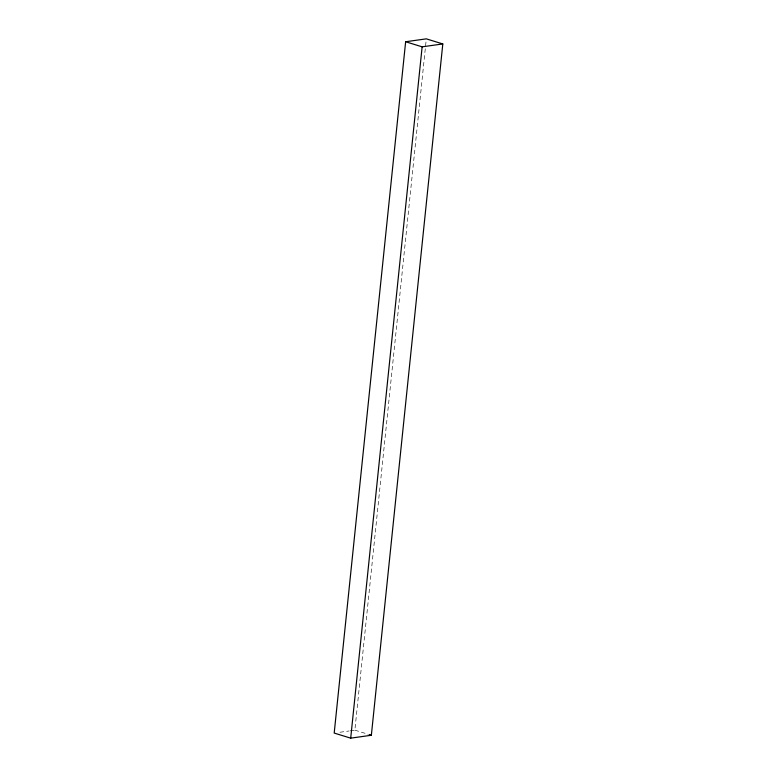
<?xml version="1.0" encoding="UTF-8"?>
<svg xmlns="http://www.w3.org/2000/svg" width="777" height="777" viewBox="0 0 777 777"><rect width="100%" height="100%" fill="white"/><g stroke="black" fill="none" stroke-linecap="round" stroke-linejoin="round"><path stroke-width="0.58" stroke-dasharray="3.88 2.91" d="M350.272 730.807L354.866 730.166L426.058 41.259M339.938 732.255L349.126 730.972M354.866 730.166L368.055 734.236"/><path stroke-width="1.17" d="M405.643 41.744L334.197 733.061L350.699 738.15L371.357 735.256L442.803 43.939L426.301 38.85L405.643 41.744L422.134 46.834L442.803 43.939M350.699 738.15L422.134 46.834M369.162 734.576L371.357 735.256"/></g></svg>
